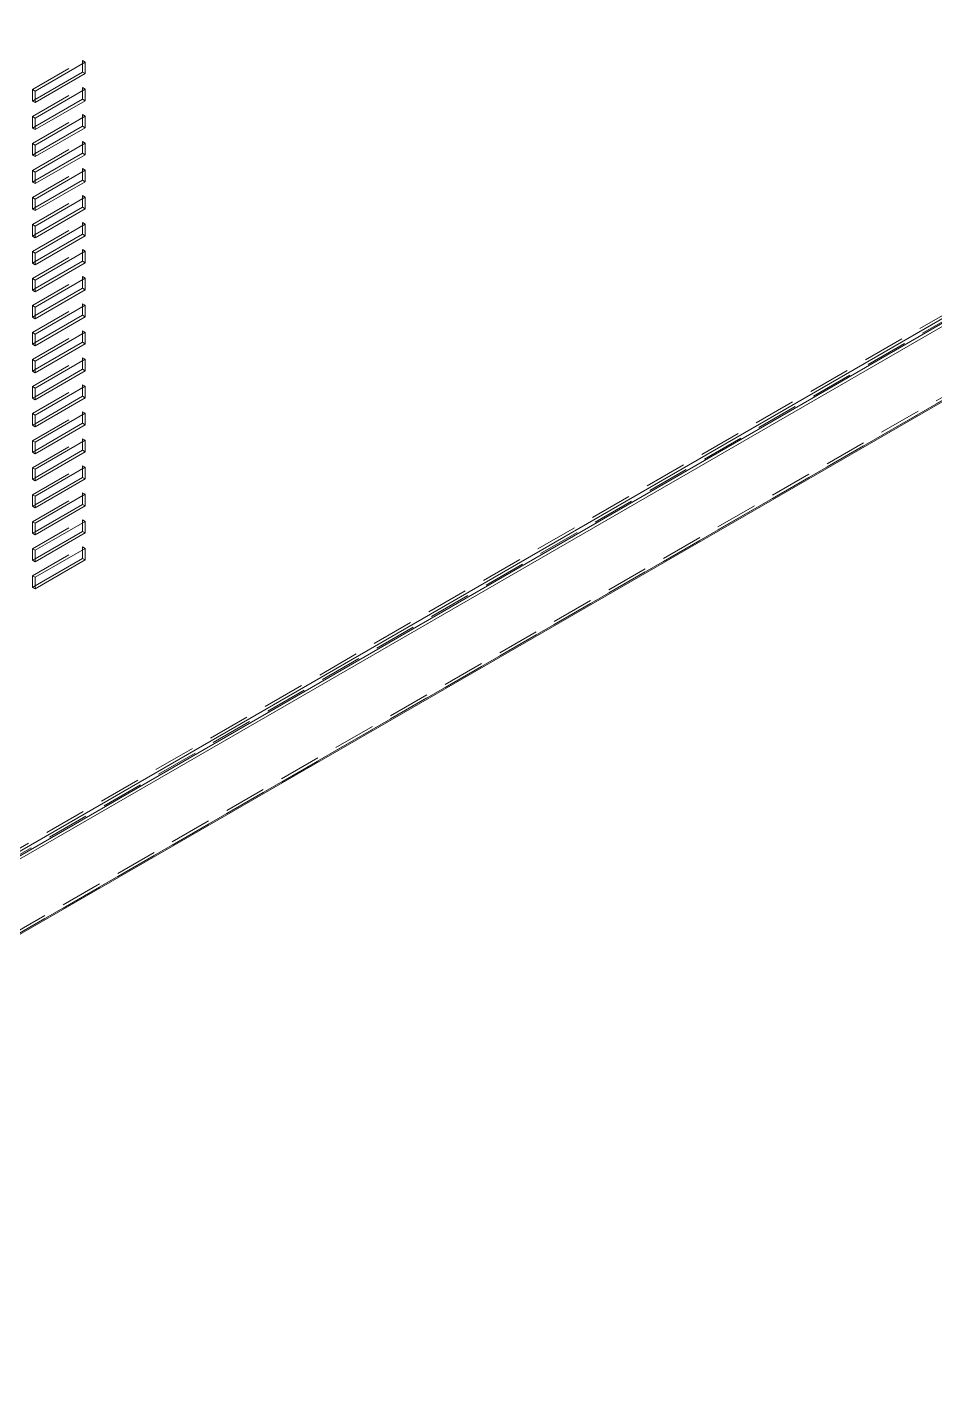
# Model space of a CAD drawing. Header units: millimetres. Extents: x 1 to 4201, y 2 to 2972.
# Drawn here: x 3366.5 to 3641, y 1360.8 to 1770 of the extents above; entities that cross this region are included whole.
import ezdxf

# ---------------------------------------------------------------- set-up
doc = ezdxf.new("R2010")
doc.units = ezdxf.units.MM
doc.header["$LTSCALE"] = 10
doc.linetypes.add('HIDDEN', pattern=[1.905, 1.27, -0.635])

msp = doc.modelspace()

# ---------------------------------------------------------------- linework, layer by layer
at = {"color": 7, "linetype": 'Continuous', "lineweight": 15}
for p, q in [((3912.821, 1836.088), (3129.953, 1384.148)), ((3913.629, 1835.621), (3130.761, 1383.681)), ((3109.346, 1373.647), (3892.214, 1825.588)), ((3130.761, 1361.285), (3913.629, 1813.225)), ((3130.524, 1360.761), (3913.393, 1812.702)), ((3368.955, 1750.632), (3384.107, 1759.379)), ((3383.299, 1756.346), (3368.955, 1748.065)), ((3384.107, 1755.879), (3368.955, 1747.132)), ((3383.299, 1758.912), (3383.299, 1756.346)), ((3384.107, 1755.879), (3383.299, 1756.346)), ((3384.107, 1759.379), (3384.107, 1755.879)), ((3368.955, 1742.466), (3384.107, 1751.213)), ((3368.955, 1747.132), (3368.955, 1750.632)), ((3383.299, 1748.18), (3368.955, 1739.9)), ((3384.107, 1747.714), (3368.955, 1738.967)), ((3383.299, 1750.747), (3383.299, 1748.18)), ((3384.107, 1747.714), (3383.299, 1748.18)), ((3384.107, 1751.213), (3384.107, 1747.714)), ((3368.955, 1734.301), (3384.107, 1743.048)), ((3368.955, 1738.967), (3368.955, 1742.466)), ((3383.299, 1740.015), (3368.955, 1731.734)), ((3384.107, 1739.548), (3368.955, 1730.801)), ((3383.299, 1742.581), (3383.299, 1740.015)), ((3384.107, 1739.548), (3383.299, 1740.015)), ((3384.107, 1743.048), (3384.107, 1739.548)), ((3368.955, 1726.135), (3384.107, 1734.883)), ((3368.955, 1730.801), (3368.955, 1734.301)), ((3383.299, 1731.85), (3368.955, 1723.569)), ((3384.107, 1731.383), (3368.955, 1722.636)), ((3383.299, 1734.416), (3383.299, 1731.85)), ((3384.107, 1731.383), (3383.299, 1731.85)), ((3384.107, 1734.883), (3384.107, 1731.383)), ((3368.955, 1717.97), (3384.107, 1726.717)), ((3368.955, 1722.636), (3368.955, 1726.135)), ((3383.299, 1723.684), (3368.955, 1715.403)), ((3384.107, 1723.218), (3368.955, 1714.47)), ((3383.299, 1726.251), (3383.299, 1723.684)), ((3384.107, 1723.218), (3383.299, 1723.684)), ((3384.107, 1726.717), (3384.107, 1723.218)), ((3368.955, 1709.804), (3384.107, 1718.552)), ((3368.955, 1714.47), (3368.955, 1717.97)), ((3383.299, 1715.519), (3368.955, 1707.238)), ((3384.107, 1715.052), (3368.955, 1706.305)), ((3383.299, 1718.085), (3383.299, 1715.519)), ((3384.107, 1715.052), (3383.299, 1715.519)), ((3384.107, 1718.552), (3384.107, 1715.052)), ((3368.955, 1701.639), (3384.107, 1710.386)), ((3368.955, 1706.305), (3368.955, 1709.804)), ((3383.299, 1707.353), (3368.955, 1699.073)), ((3384.107, 1706.887), (3368.955, 1698.14)), ((3383.299, 1709.92), (3383.299, 1707.353)), ((3384.107, 1706.887), (3383.299, 1707.353)), ((3384.107, 1710.386), (3384.107, 1706.887)), ((3368.955, 1693.474), (3384.107, 1702.221)), ((3368.955, 1698.14), (3368.955, 1701.639)), ((3383.299, 1699.188), (3368.955, 1690.907)), ((3384.107, 1698.721), (3368.955, 1689.974)), ((3383.299, 1701.754), (3383.299, 1699.188)), ((3384.107, 1698.721), (3383.299, 1699.188)), ((3384.107, 1702.221), (3384.107, 1698.721)), ((3368.955, 1685.308), (3384.107, 1694.055)), ((3368.955, 1689.974), (3368.955, 1693.474)), ((3383.299, 1691.023), (3368.955, 1682.742)), ((3384.107, 1690.556), (3368.955, 1681.809)), ((3383.299, 1693.589), (3383.299, 1691.023)), ((3384.107, 1690.556), (3383.299, 1691.023)), ((3384.107, 1694.055), (3384.107, 1690.556)), ((3368.955, 1677.143), (3384.107, 1685.89)), ((3384.107, 1685.89), (3384.107, 1682.391)), ((3368.955, 1681.809), (3368.955, 1685.308)), ((3383.299, 1682.857), (3368.955, 1674.576)), ((3384.107, 1682.391), (3368.955, 1673.643)), ((3383.299, 1685.424), (3383.299, 1682.857)), ((3384.107, 1682.391), (3383.299, 1682.857)), ((3368.955, 1668.977), (3384.107, 1677.725)), ((3384.107, 1677.725), (3384.107, 1674.225)), ((3368.955, 1673.643), (3368.955, 1677.143)), ((3383.299, 1674.692), (3368.955, 1666.411)), ((3384.107, 1674.225), (3368.955, 1665.478)), ((3383.299, 1677.258), (3383.299, 1674.692)), ((3384.107, 1674.225), (3383.299, 1674.692)), ((3368.955, 1660.812), (3384.107, 1669.559)), ((3384.107, 1669.559), (3384.107, 1666.06)), ((3368.955, 1665.478), (3368.955, 1668.977)), ((3383.299, 1666.526), (3368.955, 1658.246)), ((3384.107, 1666.06), (3368.955, 1657.313)), ((3383.299, 1669.093), (3383.299, 1666.526)), ((3384.107, 1666.06), (3383.299, 1666.526)), ((3368.955, 1652.647), (3384.107, 1661.394)), ((3384.107, 1661.394), (3384.107, 1657.894)), ((3368.955, 1657.313), (3368.955, 1660.812)), ((3383.299, 1658.361), (3368.955, 1650.08)), ((3384.107, 1657.894), (3368.955, 1649.147)), ((3383.299, 1660.927), (3383.299, 1658.361)), ((3384.107, 1657.894), (3383.299, 1658.361)), ((3368.955, 1644.481), (3384.107, 1653.228)), ((3384.107, 1653.228), (3384.107, 1649.729)), ((3368.955, 1649.147), (3368.955, 1652.647)), ((3383.299, 1650.196), (3368.955, 1641.915)), ((3384.107, 1649.729), (3368.955, 1640.982)), ((3383.299, 1652.762), (3383.299, 1650.196)), ((3384.107, 1649.729), (3383.299, 1650.196)), ((3368.955, 1636.316), (3384.107, 1645.063)), ((3384.107, 1645.063), (3384.107, 1641.564)), ((3368.955, 1640.982), (3368.955, 1644.481)), ((3383.299, 1642.03), (3368.955, 1633.749)), ((3384.107, 1641.564), (3368.955, 1632.816)), ((3383.299, 1644.597), (3383.299, 1642.03)), ((3384.107, 1641.564), (3383.299, 1642.03)), ((3368.955, 1628.15), (3384.107, 1636.898)), ((3384.107, 1636.898), (3384.107, 1633.398)), ((3368.955, 1632.816), (3368.955, 1636.316)), ((3383.299, 1633.865), (3368.955, 1625.584)), ((3384.107, 1633.398), (3368.955, 1624.651)), ((3383.299, 1636.431), (3383.299, 1633.865)), ((3384.107, 1633.398), (3383.299, 1633.865)), ((3368.955, 1619.985), (3384.107, 1628.732)), ((3384.107, 1628.732), (3384.107, 1625.233)), ((3368.955, 1624.651), (3368.955, 1628.15)), ((3383.299, 1625.699), (3368.955, 1617.419)), ((3384.107, 1625.233), (3368.955, 1616.486)), ((3383.299, 1628.266), (3383.299, 1625.699)), ((3384.107, 1625.233), (3383.299, 1625.699)), ((3368.955, 1611.82), (3384.107, 1620.567)), ((3384.107, 1620.567), (3384.107, 1617.067)), ((3368.955, 1616.486), (3368.955, 1619.985)), ((3383.299, 1617.534), (3368.955, 1609.253)), ((3384.107, 1617.067), (3368.955, 1608.32)), ((3383.299, 1620.1), (3383.299, 1617.534)), ((3384.107, 1617.067), (3383.299, 1617.534)), ((3368.955, 1603.654), (3384.107, 1612.401)), ((3384.107, 1612.401), (3384.107, 1608.902)), ((3368.955, 1608.32), (3368.955, 1611.82)), ((3383.299, 1609.368), (3368.955, 1601.088)), ((3384.107, 1608.902), (3368.955, 1600.155)), ((3383.299, 1611.935), (3383.299, 1609.368)), ((3384.107, 1608.902), (3383.299, 1609.368)), ((3368.955, 1600.155), (3368.955, 1603.654))]:
    msp.add_line(p, q, dxfattribs=at)
at = {"color": 7, "linetype": 'HIDDEN', "lineweight": 0}
for p, q in [((3108.538, 1374.114), (3891.406, 1826.054)), ((3109.346, 1372.714), (3892.214, 1824.654)), ((3129.953, 1361.751), (3912.821, 1813.691)), ((3129.953, 1360.818), (3912.821, 1812.758)), ((3368.147, 1751.098), (3383.299, 1759.845)), ((3384.107, 1759.379), (3383.299, 1759.845)), ((3383.299, 1759.845), (3383.299, 1758.912)), ((3368.147, 1742.933), (3383.299, 1751.68)), ((3384.107, 1751.213), (3383.299, 1751.68)), ((3383.299, 1751.68), (3383.299, 1750.747)), ((3368.955, 1750.632), (3368.147, 1751.098)), ((3368.147, 1747.599), (3368.147, 1751.098)), ((3368.955, 1748.065), (3368.147, 1747.599)), ((3368.955, 1747.132), (3368.147, 1747.599)), ((3368.147, 1734.767), (3383.299, 1743.514)), ((3384.107, 1743.048), (3383.299, 1743.514)), ((3383.299, 1743.514), (3383.299, 1742.581)), ((3368.147, 1739.433), (3368.147, 1742.933)), ((3368.955, 1742.466), (3368.147, 1742.933)), ((3368.955, 1739.9), (3368.147, 1739.433)), ((3368.955, 1738.967), (3368.147, 1739.433)), ((3368.147, 1726.602), (3383.299, 1735.349)), ((3384.107, 1734.883), (3383.299, 1735.349)), ((3383.299, 1735.349), (3383.299, 1734.416)), ((3368.955, 1734.301), (3368.147, 1734.767)), ((3368.147, 1731.268), (3368.147, 1734.767)), ((3368.955, 1731.734), (3368.147, 1731.268)), ((3368.955, 1730.801), (3368.147, 1731.268)), ((3368.147, 1718.436), (3383.299, 1727.184)), ((3384.107, 1726.717), (3383.299, 1727.184)), ((3383.299, 1727.184), (3383.299, 1726.251)), ((3368.955, 1726.135), (3368.147, 1726.602)), ((3368.147, 1723.102), (3368.147, 1726.602)), ((3368.955, 1723.569), (3368.147, 1723.102)), ((3368.955, 1722.636), (3368.147, 1723.102)), ((3368.147, 1710.271), (3383.299, 1719.018)), ((3384.107, 1718.552), (3383.299, 1719.018)), ((3383.299, 1719.018), (3383.299, 1718.085)), ((3368.955, 1717.97), (3368.147, 1718.436)), ((3368.147, 1714.937), (3368.147, 1718.436)), ((3368.955, 1715.403), (3368.147, 1714.937)), ((3368.955, 1714.47), (3368.147, 1714.937)), ((3368.147, 1702.106), (3383.299, 1710.853)), ((3384.107, 1710.386), (3383.299, 1710.853)), ((3383.299, 1710.853), (3383.299, 1709.92)), ((3368.955, 1709.804), (3368.147, 1710.271)), ((3368.147, 1706.772), (3368.147, 1710.271)), ((3368.955, 1707.238), (3368.147, 1706.772)), ((3368.955, 1706.305), (3368.147, 1706.772)), ((3368.147, 1693.94), (3383.299, 1702.687)), ((3384.107, 1702.221), (3383.299, 1702.687)), ((3383.299, 1702.687), (3383.299, 1701.754)), ((3368.147, 1698.606), (3368.147, 1702.106)), ((3368.955, 1701.639), (3368.147, 1702.106)), ((3368.955, 1699.073), (3368.147, 1698.606)), ((3368.955, 1698.14), (3368.147, 1698.606)), ((3368.147, 1685.775), (3383.299, 1694.522)), ((3384.107, 1694.055), (3383.299, 1694.522)), ((3383.299, 1694.522), (3383.299, 1693.589)), ((3368.147, 1690.441), (3368.147, 1693.94)), ((3368.955, 1693.474), (3368.147, 1693.94)), ((3368.955, 1690.907), (3368.147, 1690.441)), ((3368.955, 1689.974), (3368.147, 1690.441)), ((3368.147, 1677.609), (3383.299, 1686.357)), ((3384.107, 1685.89), (3383.299, 1686.357)), ((3383.299, 1686.357), (3383.299, 1685.424)), ((3368.955, 1685.308), (3368.147, 1685.775)), ((3368.147, 1682.275), (3368.147, 1685.775)), ((3368.955, 1682.742), (3368.147, 1682.275)), ((3368.955, 1681.809), (3368.147, 1682.275)), ((3368.147, 1669.444), (3383.299, 1678.191)), ((3384.107, 1677.725), (3383.299, 1678.191)), ((3383.299, 1678.191), (3383.299, 1677.258)), ((3368.147, 1674.11), (3368.147, 1677.609)), ((3368.955, 1677.143), (3368.147, 1677.609)), ((3368.955, 1674.576), (3368.147, 1674.11)), ((3368.955, 1673.643), (3368.147, 1674.11)), ((3368.147, 1661.279), (3383.299, 1670.026)), ((3384.107, 1669.559), (3383.299, 1670.026)), ((3383.299, 1670.026), (3383.299, 1669.093)), ((3368.955, 1668.977), (3368.147, 1669.444)), ((3368.147, 1665.944), (3368.147, 1669.444)), ((3368.955, 1666.411), (3368.147, 1665.944)), ((3368.955, 1665.478), (3368.147, 1665.944)), ((3368.147, 1653.113), (3383.299, 1661.86)), ((3384.107, 1661.394), (3383.299, 1661.86)), ((3383.299, 1661.86), (3383.299, 1660.927)), ((3368.147, 1657.779), (3368.147, 1661.279)), ((3368.955, 1660.812), (3368.147, 1661.279)), ((3368.955, 1658.246), (3368.147, 1657.779)), ((3368.955, 1657.313), (3368.147, 1657.779)), ((3368.147, 1644.948), (3383.299, 1653.695)), ((3384.107, 1653.228), (3383.299, 1653.695)), ((3383.299, 1653.695), (3383.299, 1652.762)), ((3368.147, 1649.614), (3368.147, 1653.113)), ((3368.955, 1652.647), (3368.147, 1653.113)), ((3368.955, 1650.08), (3368.147, 1649.614)), ((3368.955, 1649.147), (3368.147, 1649.614)), ((3368.147, 1636.782), (3383.299, 1645.53)), ((3384.107, 1645.063), (3383.299, 1645.53)), ((3383.299, 1645.53), (3383.299, 1644.597)), ((3368.147, 1641.448), (3368.147, 1644.948)), ((3368.955, 1644.481), (3368.147, 1644.948)), ((3368.955, 1641.915), (3368.147, 1641.448)), ((3368.955, 1640.982), (3368.147, 1641.448)), ((3368.147, 1628.617), (3383.299, 1637.364)), ((3384.107, 1636.898), (3383.299, 1637.364)), ((3383.299, 1637.364), (3383.299, 1636.431)), ((3368.955, 1636.316), (3368.147, 1636.782)), ((3368.147, 1633.283), (3368.147, 1636.782)), ((3368.955, 1633.749), (3368.147, 1633.283)), ((3368.955, 1632.816), (3368.147, 1633.283)), ((3368.147, 1620.452), (3383.299, 1629.199)), ((3368.147, 1625.117), (3368.147, 1628.617)), ((3368.955, 1628.15), (3368.147, 1628.617)), ((3384.107, 1628.732), (3383.299, 1629.199)), ((3383.299, 1629.199), (3383.299, 1628.266)), ((3368.955, 1625.584), (3368.147, 1625.117)), ((3368.955, 1624.651), (3368.147, 1625.117)), ((3368.147, 1612.286), (3383.299, 1621.033)), ((3368.147, 1616.952), (3368.147, 1620.452)), ((3368.955, 1619.985), (3368.147, 1620.452)), ((3384.107, 1620.567), (3383.299, 1621.033)), ((3383.299, 1621.033), (3383.299, 1620.1)), ((3368.955, 1617.419), (3368.147, 1616.952)), ((3368.955, 1616.486), (3368.147, 1616.952)), ((3368.147, 1604.121), (3383.299, 1612.868)), ((3368.955, 1611.82), (3368.147, 1612.286)), ((3368.147, 1608.787), (3368.147, 1612.286)), ((3384.107, 1612.401), (3383.299, 1612.868)), ((3383.299, 1612.868), (3383.299, 1611.935)), ((3368.955, 1609.253), (3368.147, 1608.787)), ((3368.955, 1608.32), (3368.147, 1608.787)), ((3368.147, 1600.621), (3368.147, 1604.121)), ((3368.955, 1603.654), (3368.147, 1604.121)), ((3368.955, 1601.088), (3368.147, 1600.621)), ((3368.955, 1600.155), (3368.147, 1600.621))]:
    msp.add_line(p, q, dxfattribs=at)

doc.saveas('drawing.dxf')
